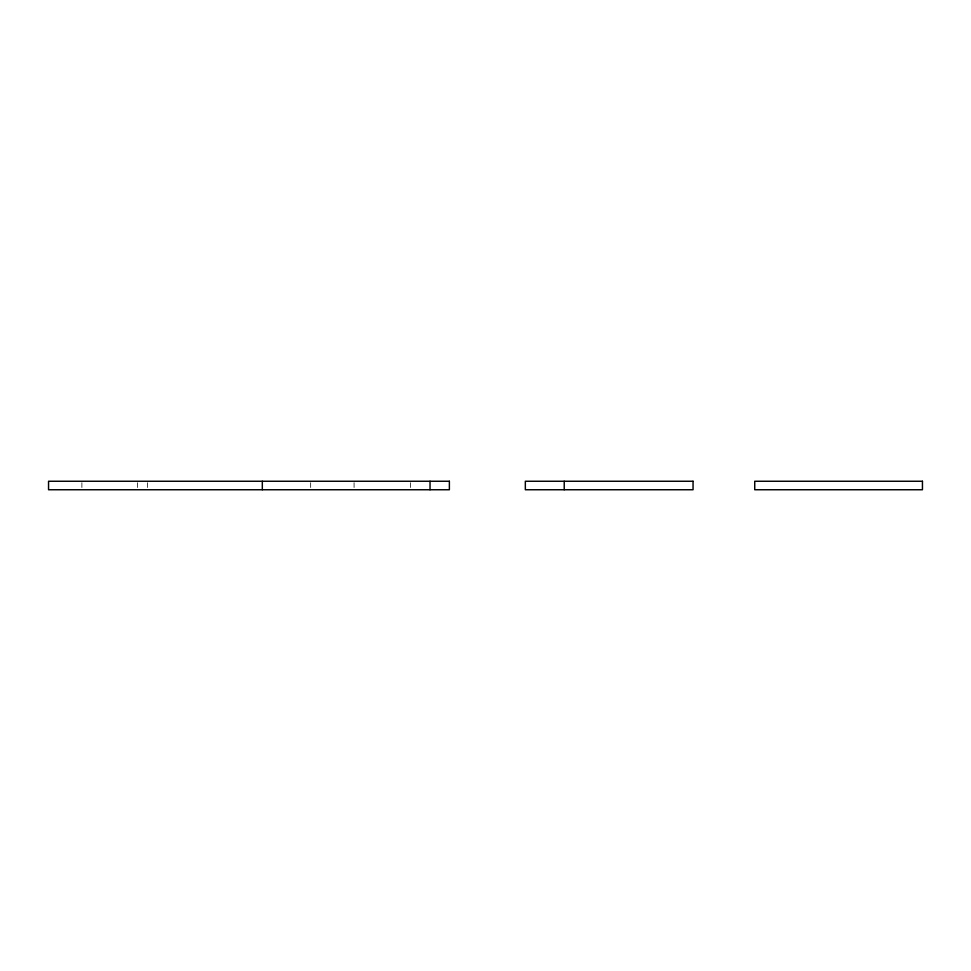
<?xml version="1.0" encoding="UTF-8"?>
<svg xmlns="http://www.w3.org/2000/svg" width="971" height="971" viewBox="0 0 971 971"><rect width="100%" height="100%" fill="white"/><g stroke="black" fill="none" stroke-linecap="round" stroke-linejoin="round"><path stroke-width="0.73" stroke-dasharray="4.86 3.64" d="M410.49 482.66L410.49 488.34M354.075 482.66L354.075 489.748M310.671 482.66L310.671 488.34M147.58 482.66L147.58 488.34M137.506 482.66L137.506 488.34M81.892 482.66L81.892 488.34"/><path stroke-width="1.46" d="M564.224 481.252L564.224 489.748M430.032 481.252L430.032 489.748M262.316 481.252L262.316 489.748M449.379 481.252L48.55 481.252L48.55 489.748L449.379 489.748L449.379 481.252M693.051 481.252L525.335 481.252L525.335 489.748L693.051 489.748L693.051 481.252M922.45 481.252L754.734 481.252L754.734 489.748L922.45 489.748L922.45 481.252"/></g></svg>
